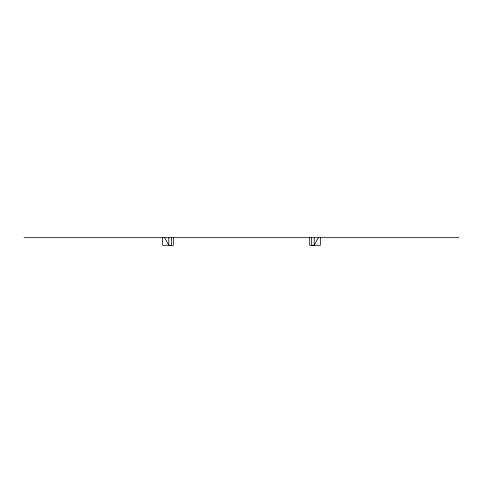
<?xml version="1.0" encoding="UTF-8"?>
<svg xmlns="http://www.w3.org/2000/svg" width="483" height="483" viewBox="0 0 483 483"><rect width="100%" height="100%" fill="white"/><g stroke="black" fill="none" stroke-linecap="round" stroke-linejoin="round"><path stroke-width="0.72" d="M318.327 237.696L314.216 245.304L314.216 237.696M314.204 245.279L311.444 245.304L311.444 237.696M24.15 237.696L458.85 237.696M168.796 245.279L171.556 245.304L171.556 237.696M164.673 237.696L168.784 245.304L168.784 237.696M320.356 237.696L320.356 245.304L309.663 245.304L309.663 237.696M173.337 237.696L173.337 245.304L162.644 245.304L162.644 237.696"/></g></svg>
